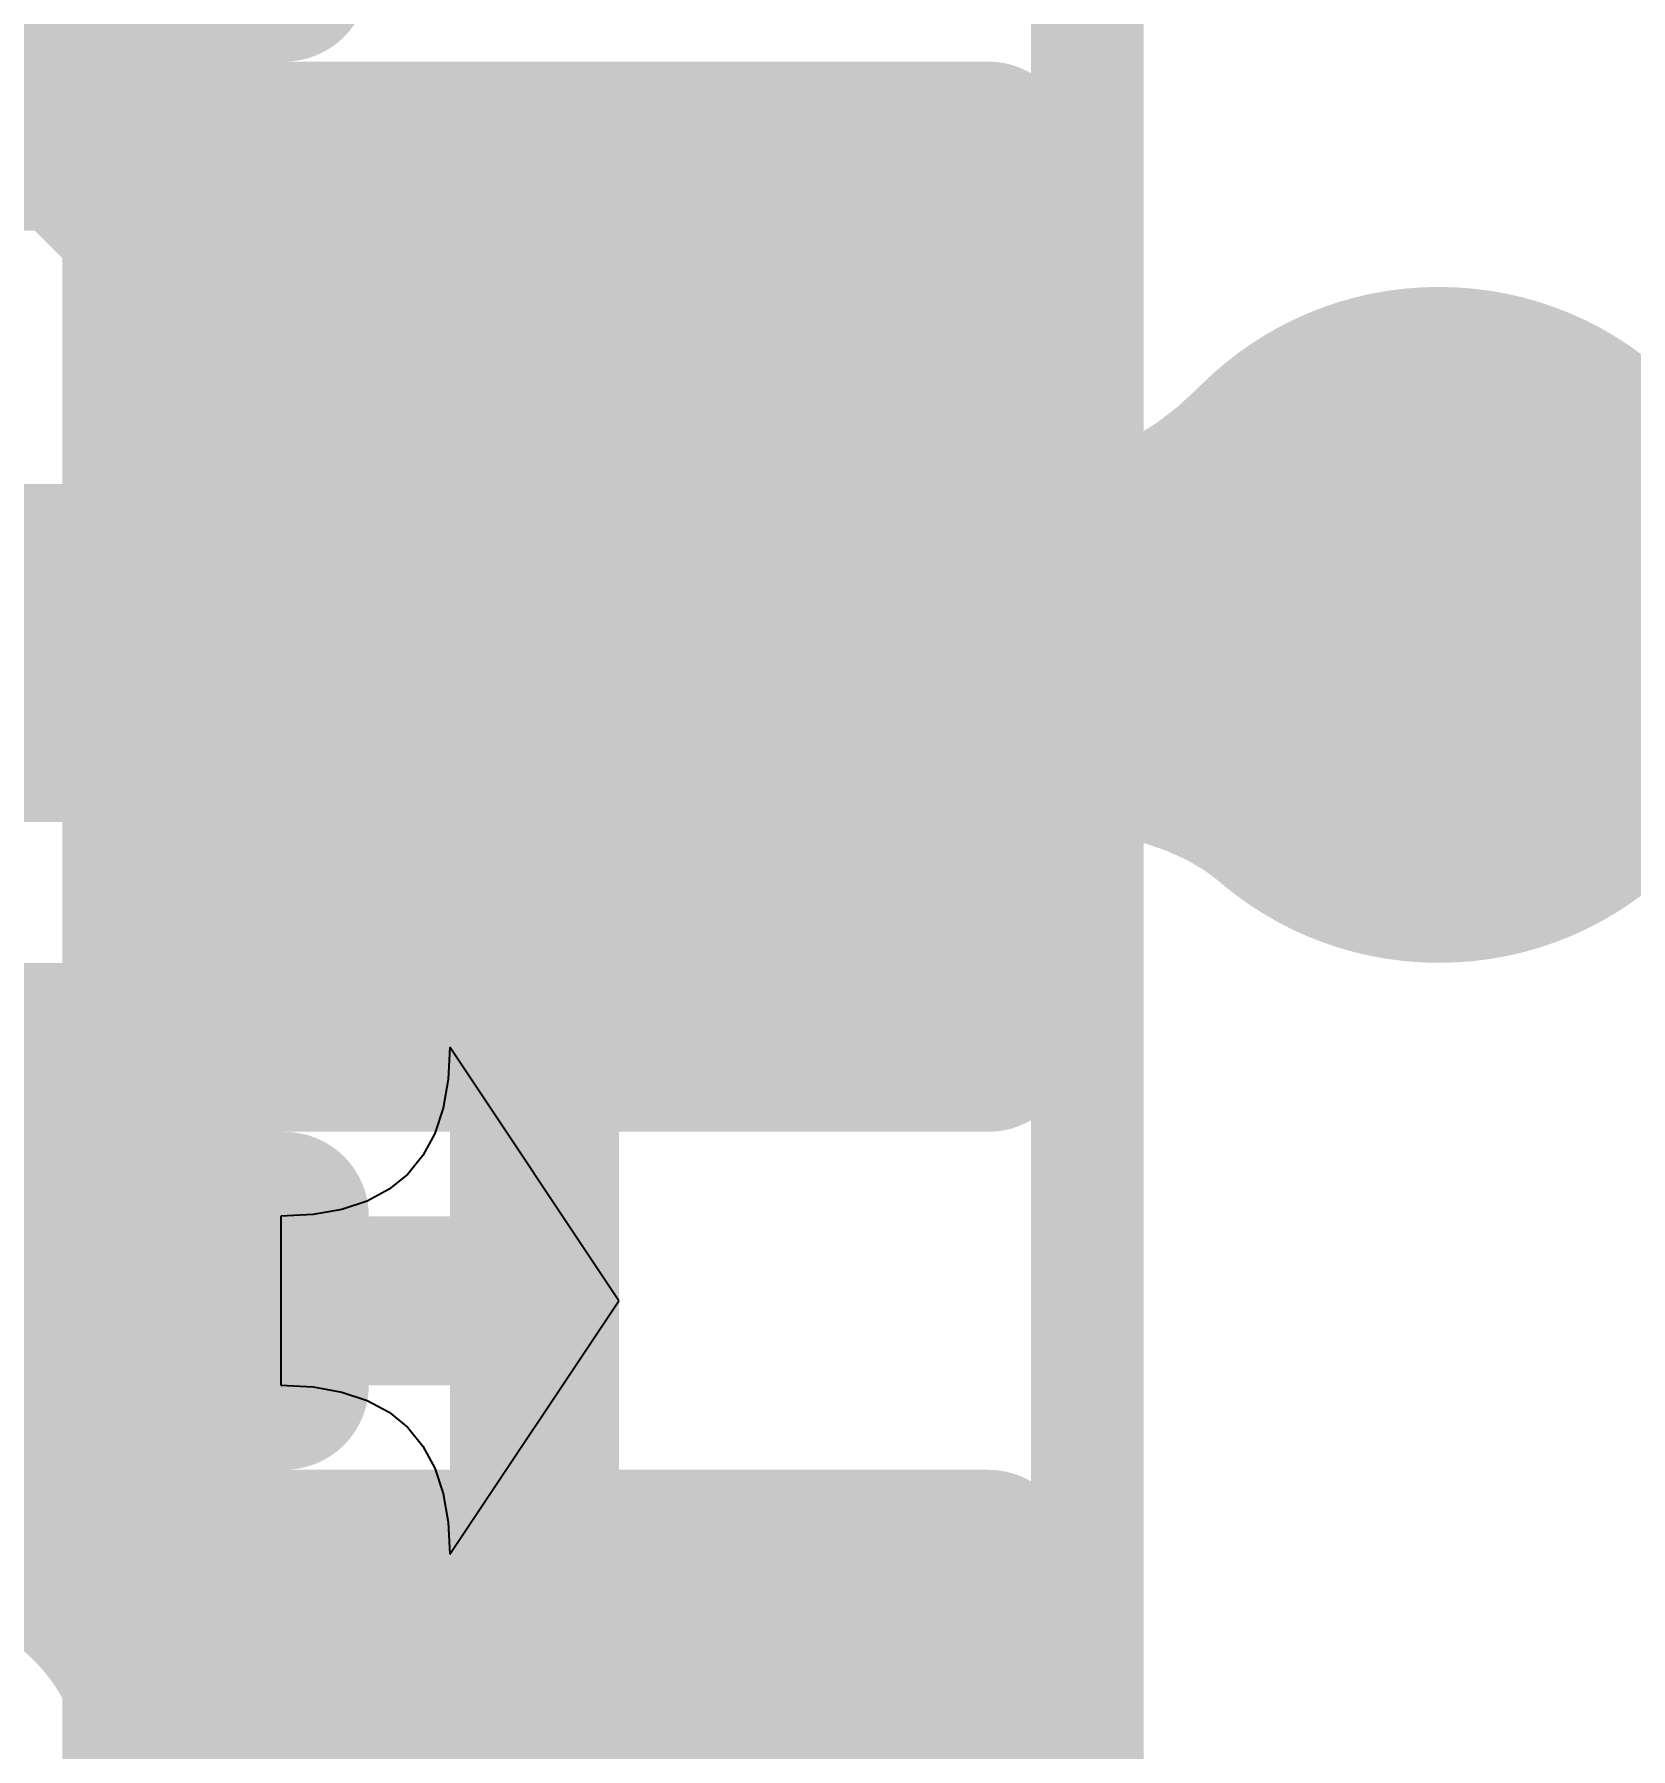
# Model space of a CAD drawing. Header units: inches. Extents: x -0.1 to 94.8, y -0.8 to 67.1.
# Drawn here: x 52.803 to 54.22, y 54.152 to 55.674 of the extents above; entities that cross this region are included whole.
import ezdxf

# ---------------------------------------------------------------- set-up
doc = ezdxf.new("R2010")
doc.units = ezdxf.units.IN
for name, color, linetype in [('Assembly Notes', 56, 'Continuous'), ('Board Layer Stack Bottom Overlay', 54, 'Continuous'), ('Board Layer Stack Bottom Solder', 6, 'Continuous'), ('Bottom Layer', 5, 'Continuous'), ('Bottom Paste', 16, 'Continuous'), ('Layer 1', 76, 'Continuous'), ('Layer 2', 16, 'Continuous'), ('Mechanical 20', 56, 'Continuous'), ('Top Layer', 1, 'Continuous'), ('Via Holes', 16, 'Continuous')]:
    doc.layers.add(name, color=color, linetype=linetype)
doc.styles.add('GOST type B', font='', dxfattribs={"height": 0.2})
doc.styles.get('GOST type B').set_extended_font_data('GOST type B')

# ---------------------------------------------------------------- blocks, each defined once
blk = doc.blocks.new('JK00136NL_B_56')
at = {"layer": 'Mechanical 20'}
blk.add_lwpolyline([(17.51000054, -10.24199882, 0.0999998, 0.0999998, 0), (-17.51000054, -10.24199882, 0.0999998, 0.0999998, 0)], format="xyseb", dxfattribs=at)
blk = doc.blocks.new('0402R_B_70')
at = {"layer": 'Board Layer Stack Bottom Solder'}
blk.add_hatch(color=6, dxfattribs=at).paths.add_polyline_path([(1.01609906, 0.4065993899999999), (1.01609906, -0.4065993900000001), (0.1778990599999999, -0.4065993899999999), (0.1778990600000001, 0.4065993900000001)])
at = {"layer": 'Bottom Layer'}
blk.add_hatch(color=5, dxfattribs=at).paths.add_polyline_path([(0.9144990599999999, 0.3049993899999999), (0.9144990599999999, -0.30499939), (0.2794990599999999, -0.3049993899999999), (0.27949906, 0.30499939)])
at = {"layer": 'Bottom Paste'}
blk.add_hatch(color=16, dxfattribs=at).paths.add_polyline_path([(0.9144990599999999, 0.3049993899999999), (0.9144990599999999, -0.30499939), (0.2794990599999999, -0.3049993899999999), (0.27949906, 0.30499939)])
at = {"layer": 'Assembly Notes'}
for points in [[(-1.00000054, 0.3999992, 0.1499997, 0.1499997, 0), (1.00000054, 0.3999992, 0.1499997, 0.1499997, 0)], [(1.00000054, -0.3999992, 0.1499997, 0.1499997, 0), (1.00000054, 0.3999992, 0.1499997, 0.1499997, 0)], [(-1.00000054, -0.3999992, 0.1499997, 0.1499997, 0), (1.00000054, -0.3999992, 0.1499997, 0.1499997, 0)]]:
    blk.add_lwpolyline(points, format="xyseb", dxfattribs=at)
for points in [[(0.96249998, 0.3999992, 0.07499858, 0.07499858, 1), (1.0375011, 0.3999992, 0.07499858, 0.07499858, 1)], [(0.96249998, 0.3999992, 0.07499858, 0.07499858, 1), (1.0375011, 0.3999992, 0.07499858, 0.07499858, 1)], [(0.96249998, -0.3999992, 0.07499858, 0.07499858, 1), (1.0375011, -0.3999992, 0.07499858, 0.07499858, 1)], [(0.96249998, -0.3999992, 0.07499858, 0.07499858, 1), (1.0375011, -0.3999992, 0.07499858, 0.07499858, 1)]]:
    blk.add_lwpolyline(points, format="xyseb", close=True, dxfattribs=at)
at = {"layer": 'Board Layer Stack Bottom Overlay'}
for points in [[(-0.37500052, 0.5499989, 0.1499997, 0.1499997, 0), (0.37500052, 0.5499989, 0.1499997, 0.1499997, 0)], [(-0.37500052, -0.5499989, 0.1499997, 0.1499997, 0), (0.37500052, -0.5499989, 0.1499997, 0.1499997, 0)]]:
    blk.add_lwpolyline(points, format="xyseb", dxfattribs=at)
for points in [[(0.33749996, 0.5499989, 0.07499858, 0.07499858, 1), (0.41250108, 0.5499989, 0.07499858, 0.07499858, 1)], [(0.33749996, -0.5499989, 0.07499858, 0.07499858, 1), (0.41250108, -0.5499989, 0.07499858, 0.07499858, 1)]]:
    blk.add_lwpolyline(points, format="xyseb", close=True, dxfattribs=at)
at = {"layer": 'Assembly Notes', "style": 'GOST type B', "text_generation_flag": 2}
blk.add_text('R33', height=1.00000054, rotation=180, dxfattribs=at).set_placement((-1.07499912, -0.8000009399999999))
blk = doc.blocks.new('0402R_B_72')
at = {"layer": 'Board Layer Stack Bottom Solder'}
blk.add_hatch(color=6, dxfattribs=at).paths.add_polyline_path([(1.01609906, 0.4065993899999999), (1.01609906, -0.4065993900000001), (0.1778990599999999, -0.4065993899999999), (0.1778990600000001, 0.4065993900000001)])
at = {"layer": 'Bottom Layer'}
blk.add_hatch(color=5, dxfattribs=at).paths.add_polyline_path([(0.9144990599999999, 0.3049993899999999), (0.9144990599999999, -0.30499939), (0.2794990599999999, -0.3049993899999999), (0.27949906, 0.30499939)])
at = {"layer": 'Bottom Paste'}
blk.add_hatch(color=16, dxfattribs=at).paths.add_polyline_path([(0.9144990599999999, 0.3049993899999999), (0.9144990599999999, -0.30499939), (0.2794990599999999, -0.3049993899999999), (0.27949906, 0.30499939)])
at = {"layer": 'Assembly Notes'}
for points in [[(-1.00000054, 0.3999992, 0.1499997, 0.1499997, 0), (1.00000054, 0.3999992, 0.1499997, 0.1499997, 0)], [(1.00000054, -0.3999992, 0.1499997, 0.1499997, 0), (1.00000054, 0.3999992, 0.1499997, 0.1499997, 0)]]:
    blk.add_lwpolyline(points, format="xyseb", dxfattribs=at)
blk.add_lwpolyline([(0.96249998, 0.3999992, 0.07499858, 0.07499858, 1), (1.0375011, 0.3999992, 0.07499858, 0.07499858, 1)], format="xyseb", close=True, dxfattribs=at)
blk.add_lwpolyline([(0.96249998, 0.3999992, 0.07499858, 0.07499858, 1), (1.0375011, 0.3999992, 0.07499858, 0.07499858, 1)], format="xyseb", close=True, dxfattribs=at)
at = {"layer": 'Board Layer Stack Bottom Overlay'}
blk.add_lwpolyline([(-0.37500052, 0.5499989, 0.1499997, 0.1499997, 0), (0.37500052, 0.5499989, 0.1499997, 0.1499997, 0)], format="xyseb", dxfattribs=at)
blk.add_lwpolyline([(0.33749996, 0.5499989, 0.07499858, 0.07499858, 1), (0.41250108, 0.5499989, 0.07499858, 0.07499858, 1)], format="xyseb", close=True, dxfattribs=at)

msp = doc.modelspace()

# ---------------------------------------------------------------- hatches: boundary and pattern name
at = {"layer": 'Bottom Layer'}
for points in [[(52.9325459, 55.58301558), (52.95375998, 55.56286322), (52.97497151999999, 55.54483176), (52.9961856, 55.52892373999999), (53.01739968, 55.51513408), (53.03861122, 55.50346785999999), (53.0598253, 55.49392), (53.08103684, 55.48649558), (53.10225092, 55.48119206), (53.123465, 55.47801198), (53.14467654, 55.47695026), (52.9325459, 55.26481962), (52.93148418, 55.28603116), (52.92830409999999, 55.30724523999999), (52.92300058, 55.32845931999999), (52.91557616, 55.34967086), (52.90602829999999, 55.37088494), (52.89436208, 55.39209647999999), (52.88057241999999, 55.41331055999999), (52.8646644, 55.43452463999999), (52.84663294, 55.45573618), (52.82648057999999, 55.47695026)], [(53.8114494, 55.0249979), (53.76391837999999, 55.02374821999999), (53.72132765999999, 55.01999917999999), (53.6836747, 55.01374823999999), (53.65096204, 55.00500047999999), (53.62318714, 54.99374828), (53.60035254, 54.97999926), (53.58245569999999, 54.96374834), (53.56949915999999, 54.94499806), (53.56148038, 54.92374841999999), (53.55840189999999, 54.89999942), (53.55840189999999, 55.39999842), (53.56148038, 55.37624941999999), (53.56949915999999, 55.35499977999999), (53.58245569999999, 55.3362495), (53.60035254, 55.31999858), (53.62318714, 55.30624956), (53.65096204, 55.2949999), (53.6836747, 55.28624959999999), (53.72132765999999, 55.27999866), (53.76391837999999, 55.27624961999999), (53.8114494, 55.27499993999999)], [(53.59728422, 55.27499993999999), (53.62759658, 55.27584829999999), (53.65647384, 55.27839846), (53.68391346, 55.28264788), (53.70991544, 55.2885991), (53.73448232, 55.29624957999999), (53.75761155999999, 55.30559932), (53.77930316, 55.31664832), (53.79955966, 55.32939912), (53.81837598, 55.34384917999999), (53.83575974, 55.3599985), (53.83575974, 54.93999933999999), (53.81837598, 54.95614865999999), (53.79955966, 54.97059872), (53.77930316, 54.98334952), (53.75761155999999, 54.99439852), (53.73448232, 55.00374826), (53.70991544, 55.01139874), (53.68391346, 55.01734996), (53.65647384, 55.02159938), (53.62759658, 55.02414954), (53.59728422, 55.0249979)], [(53.17199677999999, 54.72305032000001), (53.17124748, 54.7515796), (53.16899703999999, 54.77717264), (53.16524799999999, 54.79982436), (53.15999782, 54.8195373), (53.15324903999999, 54.83631145999999), (53.14499911999999, 54.85014684), (53.13524806, 54.86104344), (53.12399839999999, 54.86900125999999), (53.11124759999999, 54.87401775999999), (53.09699819999999, 54.87609802), (53.39699759999999, 54.87609802), (53.38274819999999, 54.87401775999999), (53.3699974, 54.86900125999999), (53.35874774, 54.86104344), (53.34899668, 54.85014684), (53.34074675999999, 54.83631145999999), (53.33399798, 54.8195373), (53.3287478, 54.79982436), (53.32499875999999, 54.77717264), (53.32274832, 54.7515796), (53.32199902, 54.72305032000001)], [(53.32199902, 54.37694991999999), (53.32274832, 54.34842063999999), (53.32499875999999, 54.3228276), (53.3287478, 54.30017587999999), (53.33399798, 54.28046293999999), (53.34074675999999, 54.26368878), (53.34899668, 54.2498534), (53.35874774, 54.2389568), (53.3699974, 54.23099898), (53.38274819999999, 54.22598248), (53.39699759999999, 54.22390222), (53.09699819999999, 54.22390222), (53.11124759999999, 54.22598248), (53.12399839999999, 54.23099898), (53.13524806, 54.2389568), (53.14499911999999, 54.2498534), (53.15324903999999, 54.26368878), (53.15999782, 54.28046293999999), (53.16524799999999, 54.30017587999999), (53.16899703999999, 54.3228276), (53.17124748, 54.34842063999999), (53.17199677999999, 54.37694991999999)]]:
    msp.add_hatch(color=5, dxfattribs=at).paths.add_polyline_path(points)
h = msp.add_hatch(color=5, dxfattribs=at)
edge = h.paths.add_edge_path()
edge.add_arc((54.05000112, 55.14999892), 0.2999994, 0, 360)
at = {"layer": 'Layer 1'}
h = msp.add_hatch(color=76, dxfattribs=at)
edge = h.paths.add_edge_path()
edge.add_arc((54.05000112, 55.14999892), 0.2999994, 0, 360)
at = {"layer": 'Layer 2'}
h = msp.add_hatch(color=16, dxfattribs=at)
edge = h.paths.add_edge_path()
edge.add_arc((54.05000112, 55.14999892), 0.2999994, 0, 360)
msp.add_hatch(color=16, dxfattribs=at).paths.add_polyline_path([(53.59728422, 55.27499993999999), (53.62950412, 55.27566287999999), (53.68724594, 55.28097655999999), (53.71276785999999, 55.28562729999999), (53.73605712, 55.29160391999999), (53.75711118, 55.29890896), (53.77593512, 55.30754242), (53.79252386, 55.31750683999999), (53.80687994, 55.32879713999999), (53.81900589999999, 55.34141585999999), (53.85400202, 54.92287719999999), (53.84085498, 54.93278066), (53.82556672, 54.94164272), (53.80814485999999, 54.94946083999999), (53.78858431999999, 54.95623502), (53.7668851, 54.96197033999999), (53.74304974, 54.96666172), (53.7170757, 54.97030916), (53.65871666, 54.97447983999999), (53.62633165999999, 54.97500054)])
at = {"layer": 'Top Layer'}
h = msp.add_hatch(color=1, dxfattribs=at)
edge = h.paths.add_edge_path()
edge.add_arc((54.05000112, 55.14999892), 0.2999994, 0, 360)
at = {"layer": 'Via Holes'}
h = msp.add_hatch(color=7, dxfattribs=at)
edge = h.paths.add_edge_path()
edge.add_arc((54.05000112, 55.14999892), 0.1499997, 0, 360)

# ---------------------------------------------------------------- linework, layer by layer
at = {"layer": 'Bottom Layer'}
for p, q in [((53.17199677999999, 54.77500094), (53.17049818, 54.7464996)), ((53.32199902, 54.55000012), (53.17199677999999, 54.77500094)), ((53.17049818, 54.7464996), (53.16599729999999, 54.72100054)), ((53.16599729999999, 54.72100054), (53.15849922, 54.69849867999999)), ((53.15849922, 54.69849867999999), (53.14799886, 54.67899909999999)), ((53.14799886, 54.67899909999999), (53.13449876, 54.66249926)), ((53.13449876, 54.66249926), (53.11799892, 54.64899916)), ((53.09849934, 54.63849879999999), (53.07599748, 54.63100072)), ((53.11799892, 54.64899916), (53.09849934, 54.63849879999999)), ((53.05049841999999, 54.62649983999999), (53.02199962, 54.62499869999999)), ((53.02199962, 54.62499869999999), (53.02199962, 54.47500153999999)), ((53.07599748, 54.63100072), (53.05049841999999, 54.62649983999999)), ((53.17199677999999, 54.3249993), (53.32199902, 54.55000012)), ((53.32199902, 54.55000012), (53.32199902, 54.55000012)), ((53.32199902, 54.55000012), (53.32199902, 54.55000012)), ((53.32199902, 54.55000012), (53.32199902, 54.55000012)), ((53.32199902, 54.55000012), (53.32199902, 54.55000012)), ((53.32199902, 54.55000012), (53.32199902, 54.55000012)), ((53.32199902, 54.55000012), (53.32199902, 54.55000012)), ((53.32199902, 54.55000012), (53.32199902, 54.55000012)), ((53.32199902, 54.55000012), (53.32199902, 54.55000012)), ((53.32199902, 54.55000012), (53.32199902, 54.55000012)), ((53.32199902, 54.55000012), (53.32199902, 54.55000012)), ((53.02199962, 54.47500153999999), (53.05049841999999, 54.4735004)), ((53.05049841999999, 54.4735004), (53.07599748, 54.46899952)), ((53.07599748, 54.46899952), (53.09849934, 54.46150144)), ((53.09849934, 54.46150144), (53.11799892, 54.45100107999999)), ((53.11799892, 54.45100107999999), (53.13449876, 54.43750098)), ((53.13449876, 54.43750098), (53.14799886, 54.42100114)), ((53.14799886, 54.42100114), (53.15849922, 54.40150155999999)), ((53.15849922, 54.40150155999999), (53.16599729999999, 54.3789997)), ((53.16599729999999, 54.3789997), (53.17049818, 54.35350063999999)), ((53.17049818, 54.35350063999999), (53.17199677999999, 54.3249993))]:
    msp.add_line(p, q, dxfattribs=at)
for points in [[(52.70449708, 55.70500161999999, 0.1499997, 0.1499997, 0), (53.23449856, 55.17500013999999, 0.1499997, 0.1499997, 0)], [(53.27199912, 55.14999892, 0.2499995, 0.2499995, 0), (54.05000112, 55.14999892, 0.2499995, 0.2499995, 0)], [(53.23449856, 55.17500013999999, 0.1499997, 0.1499997, 0), (53.2469979, 55.17500013999999, 0.1499997, 0.1499997, 0)], [(53.2469979, 54.55000012, 0.1499997, 0.1499997, 0), (53.2469979, 55.17500013999999, 0.1499997, 0.1499997, 0)], [(53.2469979, 55.17500013999999, 0.1499997, 0.1499997, 0), (53.27199912, 55.14999892, 0.1499997, 0.1499997, 0)], [(50.59700066, 54.55000012, 0.1499997, 0.1499997, 0), (53.2469979, 54.55000012, 0.1499997, 0.1499997, 0)], [(53.2469979, 53.9250001, 0.1499997, 0.1499997, 0), (53.2469979, 54.55000012, 0.1499997, 0.1499997, 0)]]:
    msp.add_lwpolyline(points, format="xyseb", dxfattribs=at)
for points in [[(53.20949988, 55.14999892, 0.12499848, 0.12499848, 1), (53.33449836, 55.14999892, 0.12499848, 0.12499848, 1)], [(53.98750188, 55.14999892, 0.12499848, 0.12499848, 1), (54.11250036, 55.14999892, 0.12499848, 0.12499848, 1)], [(53.196998, 55.17500013999999, 0.07499858, 0.07499858, 1), (53.27199912, 55.17500013999999, 0.07499858, 0.07499858, 1)], [(53.196998, 55.17500013999999, 0.07499858, 0.07499858, 1), (53.27199912, 55.17500013999999, 0.07499858, 0.07499858, 1)], [(53.20949733999999, 55.17500013999999, 0.07499858, 0.07499858, 1), (53.28449845999999, 55.17500013999999, 0.07499858, 0.07499858, 1)], [(53.20949733999999, 55.17500013999999, 0.07499858, 0.07499858, 1), (53.28449845999999, 55.17500013999999, 0.07499858, 0.07499858, 1)], [(53.20949733999999, 55.17500013999999, 0.07499858, 0.07499858, 1), (53.28449845999999, 55.17500013999999, 0.07499858, 0.07499858, 1)], [(53.23449856, 55.14999892, 0.07499858, 0.07499858, 1), (53.30949968, 55.14999892, 0.07499858, 0.07499858, 1)], [(53.20949733999999, 54.55000012, 0.07499858, 0.07499858, 1), (53.28449845999999, 54.55000012, 0.07499858, 0.07499858, 1)], [(53.20949733999999, 54.55000012, 0.07499858, 0.07499858, 1), (53.28449845999999, 54.55000012, 0.07499858, 0.07499858, 1)], [(53.20949733999999, 54.55000012, 0.07499858, 0.07499858, 1), (53.28449845999999, 54.55000012, 0.07499858, 0.07499858, 1)]]:
    msp.add_lwpolyline(points, format="xyseb", close=True, dxfattribs=at)
at = {"layer": 'Layer 2'}
for points in [[(54.02500244, 55.12500024, 0.2999994, 0.2999994, 0), (54.05000112, 55.14999892, 0.2999994, 0.2999994, 0)], [(48.64852602, 55.12500024, 0.2999994, 0.2999994, 0), (54.02500244, 55.12500024, 0.2999994, 0.2999994, 0)]]:
    msp.add_lwpolyline(points, format="xyseb", dxfattribs=at)
for points in [[(53.97500253999999, 55.14999892, 0.1499997, 0.1499997, 1), (54.1249997, 55.14999892, 0.1499997, 0.1499997, 1)], [(53.95000386, 55.12500024, 0.1499997, 0.1499997, 1), (54.10000101999999, 55.12500024, 0.1499997, 0.1499997, 1)], [(53.95000386, 55.12500024, 0.1499997, 0.1499997, 1), (54.10000101999999, 55.12500024, 0.1499997, 0.1499997, 1)]]:
    msp.add_lwpolyline(points, format="xyseb", close=True, dxfattribs=at)

# ---------------------------------------------------------------- block references
at = {"rotation": 270}
msp.add_blockref('JK00136NL_B_56', (63.97999904, 49.51000004), dxfattribs=at)
for name, p in [('0402R_B_70', (52.64999884, 55.17500013999999)), ('0402R_B_72', (52.64999884, 53.9250001))]:
    msp.add_blockref(name, p)

doc.saveas('drawing.dxf')
